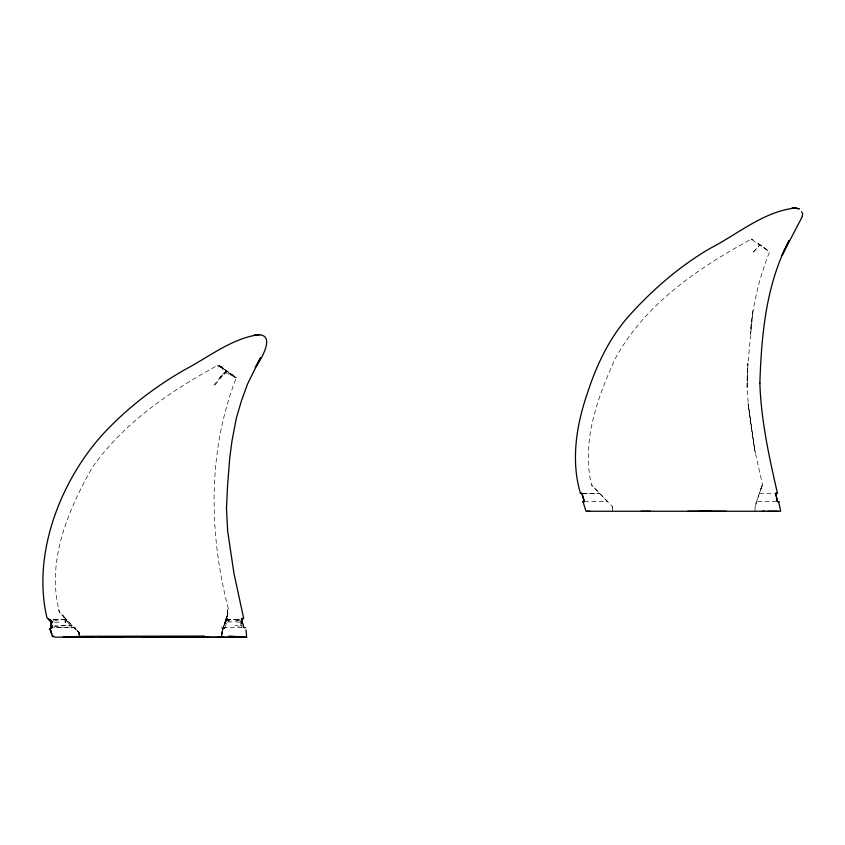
<?xml version="1.0" encoding="UTF-8"?>
<svg xmlns="http://www.w3.org/2000/svg" width="845" height="845" viewBox="0 0 845 845"><rect width="100%" height="100%" fill="white"/><g stroke="black" fill="none" stroke-linecap="round" stroke-linejoin="round"><path stroke-width="0.63" stroke-dasharray="4.22 3.17" d="M79.261 634.69L78.427 631.997M79.261 636.179L79.261 633.264L78.934 632.525L79.261 634.986L78.247 631.817M221.686 635.746L221.918 626.663M612.625 506.852L612.625 511.246L612.625 506.852L591.553 484.977C581.159 441.755 597.457 397.636 615.245 358.713C644.661 304.295 698.128 268.076 751.194 239.188L769.668 251.757C759.011 277.984 752.599 305.827 750.275 334.029L752.979 310.126L747.983 363.202L747.054 387.126L747.857 363.318C745.406 392.281 749.747 421.127 754.638 449.603L755.282 452.55L748.131 403.646L754.638 449.603L762.739 485.685L762.158 485.262L756.581 501.655L777.421 501.655M755.05 511.246L755.06 506.092L762.158 485.262L762.739 485.685M226.83 374.008L226.872 371.018L223.344 370.807M221.707 635.873L222.964 628.427L225.15 627.666L223.017 628.31L225.435 627.666L223.154 627.867L221.865 633.613L223.154 627.877L225.214 627.666L223.027 628.268L221.717 635.831L223.154 627.877L225.435 627.666L226.724 619.353L238.639 619.353L240.36 620.579M227.379 609.182L227.833 614.178L226.618 617.769L227.22 619.353L227.379 609.182L228.435 609.076C208.726 533.607 207.553 451.072 236.304 377.768L219.309 365.779C214.472 365.589 220.725 365.42 221.675 367.311L219.309 365.779L221.686 367.311M241.955 627.666L225.002 627.666L222.953 628.479L221.865 633.486L223.798 625.987M227.083 616.375L228.435 609.076M221.77 633.433L223.038 628.236L225.076 627.666L222.953 628.479L222.277 630.877M224.527 622.807L226.661 617.663M225.446 619.723L227.833 614.178L226.481 618.17L226.84 617.103L227.337 619.353M225.879 627.666L223.154 627.867L222.193 630.93M223.154 627.867L222.795 629.05L226.724 619.353M70.209 623.494L65.223 619.353L65.466 618.561L61.674 613.829L62.942 615.625M223.714 626.24L222.784 628.986L224.622 623.61L227.749 619.353M223.872 625.786L225.541 620.906L230.051 619.353M226.618 617.769L226.84 617.103M224.622 623.61L224.052 625.247L226.946 620.41L230.653 619.353M756.338 502.426L755.06 508.637M56.119 627.666L74.297 627.729L71.466 627.666L71.128 625.849L67.505 622.554L65.171 622.237L66.227 619.364L63.47 616.385M760.732 489.54L762.274 485.4M65.065 622.269L66.311 619.955L64.991 618.054L67.505 622.554M224.263 374.335L227.041 371.166M53.562 620.885L54.724 619.343L58.305 619.343M219.753 377.483L226.544 370.775L234.825 376.722M213.827 385.267L223.46 373.427L226.27 371.293L222.351 369.497M227.675 622.459L230.347 619.353L228.572 620.019M215.137 384.908L226.544 370.775L226.618 372.497M753.634 251.821L759.909 244.765L755.715 241.786M753.233 252.137L759.919 244.807L769.668 251.757M226.882 619.353L225.668 620.568L226.946 620.41M226.428 620.832L228.192 619.353M54.756 620.895L60.027 619.343L66.227 619.364L65.466 618.561L65.202 619.353M54.851 622.332L61.696 621.867M72.416 625.775L54.598 625.807M73.948 627.36L71.466 627.666L74.244 627.687L75.923 629.409L74.022 627.666L54.143 627.666M54.534 626.525L65.709 625.427L71.128 625.849M233.727 619.353L240.276 621.783M582.015 493.343L599.57 493.343L581.74 493.322M759.444 493.343L775.721 493.343M584.36 501.655L607.597 501.655M53.267 619.353L65.424 619.353L64.991 618.054L65.424 619.353M239.895 619.353L238.374 619.353L239.642 620.969M241.163 627.666L241.702 627.666M53.045 619.343L54.724 619.343M71.55 627.666L74.244 627.687M225.404 370.997L226.872 371.018L217.418 365.494C170.183 391.203 124.416 422.416 92.76 466.746C68.118 509.514 45.778 562.495 59.615 612.224M217.271 365.832L219.774 365.959M239.357 622.247L233.664 621.519L229.924 622.131L228.087 620.283M235.1 625.416L241.49 626.652L240.973 624.349M751.194 239.188L752.958 239.8L751.723 238.955M221.147 367.448L223.904 368.906L222.742 368.071M240.318 625.078L242.04 626.282M234.118 376.215L230.833 373.881L231.614 374.43M219.637 365.843L222.436 367.85M224.548 369.36L228.414 372.138L228.921 374.557L228.425 373.353M757.712 243.212L766.161 249.286M220.387 366.381L221.147 366.92M74.022 627.666L75.765 629.25L73.378 626.768M231.424 374.694L229.787 373.12L234.656 377.409L236.304 377.768L231.636 375.761L228.129 371.937M607.544 501.592L591.553 484.977M63.407 616.438L79.092 632.694L79.261 635.049L79.029 632.62L79.261 634.468L75.775 627.127M61.727 614.685L66.311 619.955L64.896 619.353L65.171 622.237M65.361 618.466L59.572 612.435L58.305 609.668M236.822 619.353L238.396 620.99M77.381 630.919L79.261 633.264M78.162 631.236L79.261 633.919L78.691 632.271M78.934 632.525L79.261 634.236M79.039 632.641L79.261 635.155M221.696 633.687L221.696 634.87M225.034 627.666L222.964 628.479L225.034 627.666"/><path stroke-width="1.27" d="M79.261 636.179L79.208 637.246L78.3 637.257L93.541 636.803M759.845 383.176L759.866 383.007C761.514 334.356 766.045 284.195 789.198 240.413L781.963 255.581L802.159 216.838M51.365 622.818L51.038 627.486L50.056 628.817L52.411 636.454L55.96 637.246L84.268 636.306L204.469 636.074M147.4 637.246L246.666 637.257L246.022 629.895M50.056 628.817L50.837 631.342L50.003 628.828L51.397 628.162L51.598 623.525M240.994 623.589L242.145 618.899L243.603 618.065L233.907 573.047L227.664 531.114L226.481 508.595L227.527 486.202L229.777 457.694L232.026 440.678L236.368 418.032L241.364 401.026L247.553 383.989L260.535 357.784L257.989 362.505M51.038 627.486L51.513 623.895M802.095 216.204L802.75 213.637L801.504 211.778M51.397 628.162L52.147 626.303M258 362.452L255.253 367.533C261.527 359.083 277.952 331.493 254.334 335.011L259.626 334.588C232.037 338.074 209.116 356.917 185.023 369.561C154.318 387.073 126.127 408.938 102.192 434.985C59.995 481.977 31.983 554.732 46.982 617.843L52.675 622.522L49.802 619.586L48.26 619.353L50.88 621.677M78.796 637.257L82.62 637.246M78.427 637.257L79.261 636.412M240.973 621.603L242.209 623.663L241.522 619.343L243.603 618.065M49.211 619.649L51.492 620.748M52.411 636.454L53.478 636.158M76.42 637.257L78.31 636.686M202.705 636.655L197.572 637.236L184.78 636.665M124.236 636.718L113.241 636.697M162.071 636.707L142.974 636.718M208.599 636.876L195.892 636.644M241.628 619.374L242.79 619.353L242.145 618.899L241.258 620.61L243.371 624.867L243.36 627.222L244.987 627.666M99.214 636.887L107.864 636.718M580.43 493.343L581.74 493.322L584.36 501.655L583.113 501.655L584.36 501.655L582.015 493.343L580.43 493.343C570.502 459.606 576.639 423.715 588.088 391.193C597.299 363.044 610.629 335.961 630.708 313.939C653.861 288.62 680.035 266.017 709.684 248.61C737.632 234.35 763.869 211.144 795.979 207.954M778.689 501.655L780.632 511.246L767.651 511.246M759.866 383.007C761.06 420.377 769.14 457.039 777.463 493.343L775.731 493.343L777.389 501.655L779.058 501.655M764.704 511.246L585.986 511.246L582.997 501.655M587.455 511.246L590.032 511.246M641.186 511.246L650.534 511.236M687.841 511.246L711.87 511.236M777.664 511.246L762.105 511.246M698.857 511.246L726.256 511.246M245.061 627.666L243.761 627.476M77.772 637.246L63.227 637.246M85.018 637.246L93.415 637.246M72.068 637.246L237.593 637.246M222.298 637.257L219.975 636.634L223.365 637.257M102.541 637.246L112.554 637.246M246.666 637.257L229.101 636.074M777.463 493.343L775.721 493.343L777.421 501.655M221.39 636.76L223.84 637.257L217.925 636.739M221.686 636.676L222.235 637.257M51.703 625.416L52.802 627.117M49.707 619.353L50.679 621.603M50.816 631.299L51.83 633.93M50.573 621.064L51.291 624.159M52.094 627.666L51.049 627.666L52.21 627.666M794.934 208.113L792.209 207.743L799.307 208.789L794.934 208.113"/></g></svg>
